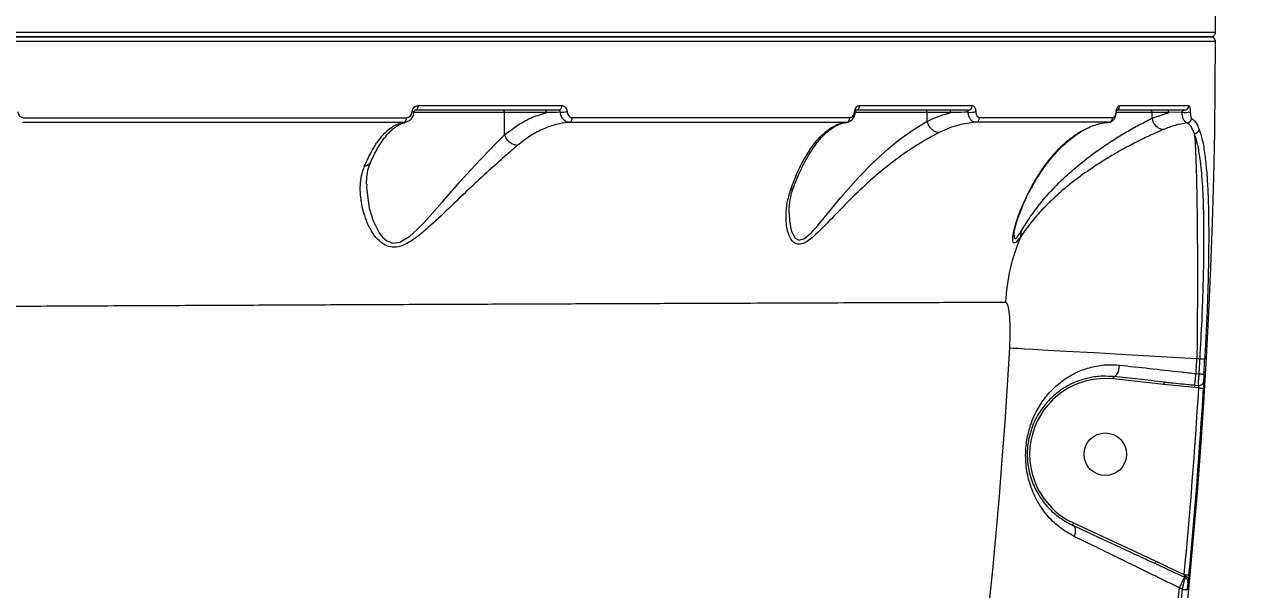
# Model space of a CAD drawing. Header units: millimetres. Extents: x -7098 to 6497, y -6127 to 5201.
# Drawn here: x -568 to -311.2, y 615.2 to 734.7 of the extents above; entities that cross this region are included whole.
import ezdxf

# ---------------------------------------------------------------- set-up
doc = ezdxf.new("R2010")
doc.units = ezdxf.units.MM
doc.layers.add('DIKOM_ОБЪЕКТ', color=7, linetype='Continuous')
doc.layers.add('DIKOM_РАЗМЕР_ЗОНА', color=7, linetype='Continuous')
doc.styles.add('style1', font='arial.ttf', dxfattribs={"width": 0.8})
doc.dimstyles.new('1-50', dxfattribs={"dimtxt": 300, "dimasz": 200, "dimexe": 100, "dimexo": 0, "dimgap": 100, "dimtad": 1, "dimdec": 0, "dimtxsty": 'style1', "dimcen": 0, "dimclrd": 7, "dimclre": 7, "dimadec": 1, "dimazin": 2, "dimtfac": 1, "dimtdec": 0, "dimtmove": 1, "dimatfit": 3, "dimfxl": 0, "dimlwd": 25, "dimlwe": 18, "dimarcsym": 0})

# ---------------------------------------------------------------- blocks, each defined once
blk = doc.blocks.new('*D19')
at = {"layer": 'Defpoints', "color": 0, "transparency": 16777216}
for p in [(-3422.39, 1730.25), (4498.46, 1730.25), (-3422.39, -5447.23)]:
    blk.add_point(p, dxfattribs=at)
at = {"layer": 'DIKOM_РАЗМЕР_ЗОНА', "color": 7, "lineweight": 18, "transparency": 16777216}
for p, q in [((-3422.39, 1730.25), (-3422.39, -5547.23)), ((4498.46, 1730.25), (4498.46, -5547.23))]:
    blk.add_line(p, q, dxfattribs=at)
at = {"layer": 'DIKOM_РАЗМЕР_ЗОНА', "color": 7, "lineweight": 25, "transparency": 16777216}
blk.add_line((4298.46, -5447.23), (-3222.39, -5447.23), dxfattribs=at)
at = {"layer": 'DIKOM_РАЗМЕР_ЗОНА', "color": 7, "transparency": 16777216}
for points in [[(-3222.39, -5413.9), (-3222.39, -5480.57), (-3422.39, -5447.23)], [(4298.46, -5413.9), (4298.46, -5480.57), (4498.46, -5447.23)]]:
    blk.add_solid(points, dxfattribs=at)
at = {"layer": 'DIKOM_РАЗМЕР_ЗОНА', "color": 0, "transparency": 16777216, "insert": (538.03, -5194.06), "char_height": 300, "attachment_point": 5, "style": 'style1'}
blk.add_mtext('7900', dxfattribs=at)
blk = doc.blocks.new('*D20')
at = {"layer": 'Defpoints', "color": 0, "transparency": 16777216}
for p in [(-611.97, 3700.63), (-5926, -2746.55), (-167.79, -2746.55)]:
    blk.add_point(p, dxfattribs=at)
at = {"layer": 'DIKOM_РАЗМЕР_ЗОНА', "color": 7, "lineweight": 18, "transparency": 16777216}
for p, q in [((-611.97, 3700.63), (-6026, 3700.63)), ((-167.79, -2746.55), (-6026, -2746.55))]:
    blk.add_line(p, q, dxfattribs=at)
at = {"layer": 'DIKOM_РАЗМЕР_ЗОНА', "color": 7, "lineweight": 25, "transparency": 16777216}
blk.add_line((-5926, 3500.63), (-5926, -2546.55), dxfattribs=at)
at = {"layer": 'DIKOM_РАЗМЕР_ЗОНА', "color": 7, "transparency": 16777216}
for points in [[(-5959.34, 3500.63), (-5892.67, 3500.63), (-5926, 3700.63)], [(-5959.34, -2546.55), (-5892.67, -2546.55), (-5926, -2746.55)]]:
    blk.add_solid(points, dxfattribs=at)
at = {"layer": 'DIKOM_РАЗМЕР_ЗОНА', "color": 0, "transparency": 16777216, "insert": (-6179.18, 477.04), "char_height": 300, "attachment_point": 5, "rotation": 90, "style": 'style1'}
blk.add_mtext('6450', dxfattribs=at)
blk = doc.blocks.new('*D18')
at = {"layer": 'Defpoints', "color": 0, "transparency": 16777216}
for p in [(-621.7, 5200.63), (-6648, -4870.84), (-133.42, -4870.84)]:
    blk.add_point(p, dxfattribs=at)
at = {"layer": 'DIKOM_РАЗМЕР_ЗОНА', "color": 7, "lineweight": 18, "transparency": 16777216}
for p, q in [((-621.7, 5200.63), (-6748, 5200.63)), ((-133.42, -4870.84), (-6748, -4870.84))]:
    blk.add_line(p, q, dxfattribs=at)
at = {"layer": 'DIKOM_РАЗМЕР_ЗОНА', "color": 7, "lineweight": 25, "transparency": 16777216}
blk.add_line((-6648, 5000.63), (-6648, -4670.84), dxfattribs=at)
at = {"layer": 'DIKOM_РАЗМЕР_ЗОНА', "color": 7, "transparency": 16777216}
for points in [[(-6681.34, 5000.63), (-6614.67, 5000.63), (-6648, 5200.63)], [(-6681.34, -4670.84), (-6614.67, -4670.84), (-6648, -4870.84)]]:
    blk.add_solid(points, dxfattribs=at)
at = {"layer": 'DIKOM_РАЗМЕР_ЗОНА', "color": 0, "transparency": 16777216, "insert": (-6901.18, 458.27), "char_height": 300, "attachment_point": 5, "rotation": 90, "style": 'style1'}
blk.add_mtext('10100', dxfattribs=at)
blk = doc.blocks.new('*D17')
at = {"layer": 'Defpoints', "color": 0, "transparency": 16777216}
for p in [(-5422.39, 1752.13), (6497.47, 1509.82), (-5422.39, -6026.73)]:
    blk.add_point(p, dxfattribs=at)
at = {"layer": 'DIKOM_РАЗМЕР_ЗОНА', "color": 7, "lineweight": 18, "transparency": 16777216}
for p, q in [((-5422.39, 1752.13), (-5422.39, -6126.73)), ((6497.47, 1509.82), (6497.47, -6126.73))]:
    blk.add_line(p, q, dxfattribs=at)
at = {"layer": 'DIKOM_РАЗМЕР_ЗОНА', "color": 7, "lineweight": 25, "transparency": 16777216}
blk.add_line((6297.47, -6026.73), (-5222.39, -6026.73), dxfattribs=at)
at = {"layer": 'DIKOM_РАЗМЕР_ЗОНА', "color": 7, "transparency": 16777216}
for points in [[(-5222.39, -5993.4), (-5222.39, -6060.07), (-5422.39, -6026.73)], [(6297.47, -5993.4), (6297.47, -6060.07), (6497.47, -6026.73)]]:
    blk.add_solid(points, dxfattribs=at)
at = {"layer": 'DIKOM_РАЗМЕР_ЗОНА', "color": 0, "transparency": 16777216, "insert": (537.54, -5773.56), "char_height": 300, "attachment_point": 5, "style": 'style1'}
blk.add_mtext('11900', dxfattribs=at)

msp = doc.modelspace()

# ---------------------------------------------------------------- linework, layer by layer
at = {"layer": 'DIKOM_ОБЪЕКТ', "color": 7, "linetype": 'Continuous', "lineweight": 15}
for p, q in [((-487.54, 713.99), (-487.83, 713.93)), ((-466.5, 715.99), (-485.74, 715.99)), ((-466.5, 711.27), (-466.5, 715.99)), ((-457.66, 715.99), (-466.5, 715.99)), ((-377.2, 715.99), (-392.34, 715.99)), ((-377.2, 714.2), (-377.2, 715.99)), ((-372.21, 715.99), (-377.2, 715.99)), ((-377.2, 714.2), (-377.2, 714.2)), ((-329.69, 715.99), (-337.12, 715.99)), ((-329.69, 714.82), (-329.69, 715.99)), ((-329.69, 714.82), (-326.1, 715.99)), ((-326.1, 715.99), (-329.69, 715.99)), ((-329.69, 714.82), (-329.69, 714.82)), ((-323.38, 716.06), (-326.1, 715.99)), ((-394.35, 713.91), (-394.18, 713.94)), ((-319.55, 663.99), (-320.21, 663.99)), ((-320.4, 660.86), (-319.74, 660.79)), ((-327.18, 658.57), (-337.87, 659.71)), ((-320.71, 657.92), (-327.18, 658.57)), ((-326.76, 659.03), (-326.03, 658.95)), ((-319.82, 657.83), (-320.71, 657.92)), ((-320.66, 658.41), (-319.88, 658.33)), ((-346.31, 629.29), (-328.91, 621.2)), ((-328.12, 620.28), (-328.78, 620.59)), ((-322.78, 618.04), (-322.88, 617.81)), ((-322.67, 617.72), (-322.88, 617.81)), ((-323.29, 615.28), (-323.92, 615.58))]:
    msp.add_line(p, q, dxfattribs=at)
at = {"layer": 'DIKOM_ОБЪЕКТ', "color": 7, "linetype": 'Continuous', "lineweight": 15, "flags": 128}
for points in [[(-484.78, 717.48), (-484.8, 717.28), (-484.83, 717.1), (-484.89, 716.93), (-484.96, 716.78), (-485.05, 716.65), (-485.15, 716.56), (-485.27, 716.51), (-485.38, 716.49)], [(-406.35, 694.75), (-406.32, 693.21), (-405.92, 691.01), (-405.09, 689.45), (-404.23, 689.06), (-403.16, 689.39), (-401.69, 690.62), (-400.32, 692.12), (-398.95, 693.78), (-395.51, 697.98), (-391.8, 702.22), (-388.69, 705.39), (-385.44, 708.36), (-383.25, 710.14), (-381.08, 711.74), (-379.05, 713.09), (-377.2, 714.2), (-377.2, 714.2), (-377.2, 714.2)], [(-392.36, 716.09), (-392.36, 716.09), (-392.36, 716.09)], [(-495.62, 700.85), (-495.67, 700.16), (-495.09, 695.8), (-494.29, 693.11), (-493.04, 690.62), (-492.3, 689.66), (-491.41, 688.9), (-490.1, 688.42), (-488.62, 688.63), (-486.51, 689.9), (-484.96, 691.28), (-483.47, 692.8), (-479.61, 697.12), (-475.79, 701.49), (-472.78, 704.81), (-469.84, 707.91), (-468.11, 709.67), (-466.5, 711.27), (-466.5, 711.27), (-466.5, 711.27)], [(-320.21, 663.99), (-324.02, 664.2), (-327.8, 664.41), (-331.5, 664.62), (-335.11, 664.83), (-338.57, 665.02), (-341.87, 665.21), (-344.97, 665.38), (-347.85, 665.55), (-350.47, 665.69), (-352.82, 665.83), (-354.87, 665.94), (-356.61, 666.04), (-358.01, 666.12), (-359.07, 666.18), (-359.77, 666.22)], [(-337.82, 660.21), (-337.62, 660.23), (-337.41, 660.36), (-337.21, 660.57), (-337.02, 660.87), (-336.86, 661.25), (-336.72, 661.67), (-336.61, 662.14), (-336.54, 662.63)], [(-319.55, 663.99), (-319.36, 663.98), (-319.18, 663.97), (-319.01, 663.96), (-318.86, 663.95), (-318.74, 663.94), (-318.64, 663.94), (-318.58, 663.93), (-318.56, 663.93)], [(-337.87, 659.71), (-337.86, 659.8), (-337.85, 659.9), (-337.84, 659.98), (-337.84, 660.06), (-337.83, 660.12), (-337.82, 660.17), (-337.82, 660.2), (-337.82, 660.21)], [(-320.66, 658.41), (-320.64, 658.52), (-320.63, 658.7), (-320.6, 658.95), (-320.57, 659.26), (-320.53, 659.61), (-320.49, 660.01), (-320.44, 660.43), (-320.4, 660.86)], [(-319.74, 660.79), (-319.55, 660.78), (-319.37, 660.77), (-319.2, 660.76), (-319.05, 660.75), (-318.92, 660.75), (-318.83, 660.74), (-318.77, 660.74), (-318.74, 660.73)], [(-327.18, 658.57), (-327.17, 658.67), (-327.16, 658.76), (-327.15, 658.85), (-327.15, 658.92), (-327.14, 658.98), (-327.13, 659.03), (-327.13, 659.06), (-327.13, 659.07)], [(-320.71, 657.92), (-320.7, 658.01), (-320.69, 658.09), (-320.68, 658.17), (-320.67, 658.24), (-320.67, 658.3), (-320.66, 658.35), (-320.66, 658.39), (-320.66, 658.41)], [(-319.82, 657.83), (-319.63, 657.82), (-319.45, 657.8), (-319.28, 657.79), (-319.13, 657.79), (-319.01, 657.78), (-318.91, 657.77), (-318.85, 657.77), (-318.83, 657.77)], [(-346.31, 629.29), (-346.35, 629.2), (-346.39, 629.11), (-346.43, 629.04), (-346.46, 628.97), (-346.48, 628.91), (-346.5, 628.87), (-346.52, 628.84), (-346.52, 628.83)], [(-346.52, 628.83), (-346.32, 628.7), (-346.16, 628.51), (-346.04, 628.25), (-345.96, 627.95), (-345.93, 627.61), (-345.95, 627.23), (-346.02, 626.84), (-346.13, 626.44)], [(-328.91, 621.2), (-328.95, 621.11), (-328.99, 621.03), (-329.03, 620.95), (-329.06, 620.88), (-329.08, 620.83), (-329.1, 620.78), (-329.12, 620.76), (-329.12, 620.75)], [(-322.88, 617.81), (-322.93, 617.71), (-323.01, 617.55), (-323.11, 617.32), (-323.24, 617.04), (-323.39, 616.72), (-323.56, 616.36), (-323.74, 615.97), (-323.92, 615.58)], [(-322.9, 618.36), (-322.71, 618.35), (-322.52, 618.33), (-322.36, 618.31), (-322.21, 618.3), (-322.08, 618.29), (-321.99, 618.28), (-321.93, 618.27), (-321.9, 618.27)], [(-322.78, 618.04), (-322.61, 618.01), (-322.46, 617.96), (-322.32, 617.9), (-322.2, 617.83), (-322.1, 617.76), (-322.03, 617.68), (-321.99, 617.6), (-321.98, 617.52)], [(-323.29, 615.28), (-323.1, 615.26), (-322.92, 615.25), (-322.75, 615.23), (-322.6, 615.22), (-322.47, 615.2), (-322.38, 615.19), (-322.32, 615.19), (-322.29, 615.19)]]:
    msp.add_lwpolyline(points, dxfattribs=at)
at = {"layer": 'DIKOM_ОБЪЕКТ', "color": 7, "linetype": 'Continuous', "lineweight": 15}
msp.add_circle((-339.57, 643.8), 4.5, dxfattribs=at)
for centre, radius, start, end in [((-1526.29, 731.99), 1210, 0.04739, 26.73878), ((-317.3, 732.99), 1, 270, 0.0474), ((-317.3, 732.99), 1, 269.9923, 0.0555), ((-317.3, 730.99), 1, 359.9526, 90), ((-317.3, 730.99), 1, 359.9513, 89.9941), ((-1526.29, 731.99), 1210, 331.13785, 359.95261), ((-455.26, 717.35), 0.883, 283.2391, 8.5262), ((-392.43, 717.41), 0.944, 284.1769, 3.9791), ((-368.63, 717.43), 0.943, 273.916, 2.9104), ((-337.5, 717.47), 1, 293.2929, 0.0639), ((-322.92, 717.48), 0.993, 270.3807, 359.7024), ((-488.16, 714.78), 0.908, 291.5697, 9.1804), ((-486.09, 715.24), 0.955, 61.6975, 86.612), ((-466.95, 716.04), 0.454, 353.6125, 81.7619), ((-458.11, 716.04), 0.454, 353.6296, 81.7449), ((-454.74, 723.48), 7.41, 270.0792, 281.2268), ((-453.1, 714.81), 0.905, 286.3182, 7.568), ((-394.48, 714.86), 0.93, 279.2369, 4.2057), ((-392.55, 715.93), 0.253, 40.5856, 86.4394), ((-377.65, 716.04), 0.454, 353.6296, 81.7449), ((-372.66, 716.04), 0.454, 353.6344, 81.7572), ((-368.16, 720.63), 4.58, 264.8183, 285.5278), ((-367.12, 714.89), 0.951, 276.5352, 2.4805), ((-338.96, 714.92), 0.977, 274.097, 0.6271), ((-330.14, 716.04), 0.454, 353.6125, 81.7619), ((-326.56, 716.04), 0.454, 353.6125, 81.7619), ((-322.71, 719.08), 3.09, 257.5905, 290.5141), ((-322.35, 714.82), 1.01, 272.7806, 358.6628), ((-320.76, 712.6), 1.02, 271.2815, 355.3823), ((-320.24, 674), 40.44, 156.952, 177.3242), ((-359.24, 690.36), 1.87, 343.6458, 14.3955), ((-1526.29, 731.99), 1168.37, 332.22698, 356.77302), ((-1526.29, 731.99), 1208, 356.62463, 356.77302), ((-1526.29, 731.99), 1208.65, 356.62316, 356.77479), ((-1526.29, 731.99), 1209.65, 356.62316, 356.77479), ((-339.57, 643.8), 16, 83.9212, 245.0788), ((-1526.29, 731.99), 1208.75, 354.6062, 356.48258), ((-1526.29, 731.99), 1209.75, 354.6062, 356.48258), ((-319.78, 659.33), 1, 264.029, 355.7113), ((-323.09, 616.81), 0.995, 355.1676, 65.5236), ((-1526.29, 731.99), 1208, 349.23956, 354.47007), ((-1526.29, 731.99), 1208.65, 349.24212, 354.45906)]:
    msp.add_arc(centre, radius, start, end, dxfattribs=at)
for points, knots in [([(-945.43, 732.99), (-941.43, 732.99), (-930.6, 732.99), (-912.37, 732.99), (-890.65, 732.99), (-868.4, 732.99), (-845.74, 732.99), (-822.77, 732.99), (-799.57, 732.99), (-776.16, 732.99), (-752.58, 732.99), (-728.92, 732.99), (-705.29, 732.99), (-681.78, 732.99), (-658.49, 732.99), (-635.44, 732.99), (-612.69, 732.99), (-590.28, 732.99), (-568.33, 732.99), (-546.94, 732.99), (-526.18, 732.99), (-506.1, 732.99), (-486.72, 732.99), (-468.1, 732.99), (-450.31, 732.99), (-433.45, 732.99), (-417.56, 732.99), (-402.71, 732.99), (-388.9, 732.99), (-376.15, 732.99), (-364.53, 732.99), (-354.09, 732.99), (-345.31, 732.99), (-338.01, 732.99), (-332, 732.99), (-326.94, 732.99), (-322.82, 732.99), (-319.7, 732.99), (-317.58, 732.99), (-316.49, 732.99), (-316.35, 732.99), (-316.3, 732.99)], [0, 0, 0, 0, 0.015653, 0.04249, 0.069411, 0.096376, 0.123341, 0.150263, 0.1771, 0.203937, 0.230859, 0.257823, 0.284788, 0.31171, 0.338547, 0.365384, 0.392306, 0.41927, 0.446235, 0.473157, 0.499994, 0.526831, 0.553753, 0.580717, 0.607682, 0.634604, 0.661441, 0.688278, 0.715199, 0.742164, 0.769129, 0.79605, 0.822887, 0.845967, 0.869168, 0.892397, 0.915626, 0.938828, 0.961588, 0.984348, 1, 1, 1, 1]), ([(-944.93, 731.99), (-939.41, 731.99), (-927.05, 731.99), (-907.18, 731.99), (-885.39, 731.99), (-863.1, 731.99), (-840.41, 731.99), (-817.43, 731.99), (-794.23, 731.99), (-770.84, 731.99), (-747.31, 731.99), (-723.7, 731.99), (-700.14, 731.99), (-676.72, 731.99), (-653.81, 731.99), (-631.45, 731.99), (-609.64, 731.99), (-588.18, 731.99), (-567.14, 731.99), (-546.62, 731.99), (-526.44, 731.99), (-506.65, 731.99), (-487.32, 731.99), (-468.74, 731.99), (-450.99, 731.99), (-434.17, 731.99), (-418.32, 731.99), (-403.51, 731.99), (-389.73, 731.99), (-377.01, 731.99), (-365.42, 731.99), (-355, 731.99), (-346.4, 731.99), (-339.36, 731.99), (-333.66, 731.99), (-328.78, 731.99), (-324.7, 731.99), (-321.45, 731.99), (-319.11, 731.99), (-317.61, 731.99), (-317.4, 731.99), (-317.3, 731.99)], [0, 0, 0, 0, 0.021635, 0.048472, 0.075394, 0.102359, 0.129323, 0.156245, 0.183082, 0.209919, 0.236841, 0.263805, 0.29077, 0.317692, 0.344529, 0.370377, 0.3963, 0.422262, 0.448224, 0.474147, 0.499995, 0.526832, 0.553754, 0.580718, 0.607683, 0.634604, 0.661441, 0.688278, 0.7152, 0.742165, 0.769129, 0.796051, 0.822888, 0.844633, 0.866402, 0.88817, 0.909915, 0.932424, 0.954958, 0.977491, 1, 1, 1, 1]), ([(-317.3, 731.99), (-317.35, 731.99), (-317.5, 731.99), (-318.84, 731.99), (-321.66, 731.99), (-325.79, 731.99), (-331.21, 731.99), (-337.89, 731.99), (-345.81, 731.99), (-355, 731.99), (-365.42, 731.99), (-377.01, 731.99), (-389.73, 731.99), (-403.51, 731.99), (-418.32, 731.99), (-434.17, 731.99), (-450.99, 731.99), (-468.74, 731.99), (-487.32, 731.99), (-506.65, 731.99), (-526.68, 731.99), (-547.39, 731.99), (-568.73, 731.99), (-590.63, 731.99), (-612.98, 731.99), (-635.68, 731.99), (-658.67, 731.99), (-681.91, 731.99), (-705.36, 731.99), (-728.94, 731.99), (-752.54, 731.99), (-776.06, 731.99), (-797.94, 731.99), (-818.17, 731.99), (-836.76, 731.99), (-855.16, 731.99), (-873.51, 731.99), (-891.78, 731.99), (-909.91, 731.99), (-927.7, 731.99), (-939.19, 731.99), (-944.93, 731.99)], [0, 0, 0, 0, 0.015652, 0.042489, 0.069411, 0.096375, 0.12334, 0.150262, 0.177099, 0.203936, 0.230857, 0.257822, 0.284787, 0.311708, 0.338545, 0.365383, 0.392304, 0.419269, 0.446234, 0.473155, 0.499992, 0.526829, 0.553751, 0.580716, 0.607681, 0.634602, 0.661439, 0.688276, 0.715198, 0.742163, 0.769128, 0.796049, 0.822886, 0.844632, 0.8664, 0.888169, 0.909915, 0.932423, 0.954957, 0.977491, 1, 1, 1, 1]), ([(-316.3, 730.99), (-316.35, 730.99), (-316.5, 730.99), (-317.81, 730.99), (-320.55, 730.99), (-324.61, 730.99), (-330.02, 730.99), (-336.8, 730.99), (-344.8, 730.99), (-353.97, 730.99), (-364.21, 730.99), (-375.71, 730.99), (-388.47, 730.99), (-402.47, 730.99), (-417.42, 730.99), (-433.23, 730.99), (-449.82, 730.99), (-467.46, 730.99), (-486.13, 730.99), (-505.78, 730.99), (-525.75, 730.99), (-545.93, 730.99), (-566.2, 730.99), (-587.15, 730.99), (-608.72, 730.99), (-630.87, 730.99), (-653.41, 730.99), (-676.28, 730.99), (-699.41, 730.99), (-722.88, 730.99), (-746.62, 730.99), (-770.55, 730.99), (-794.14, 730.99), (-817.33, 730.99), (-840.05, 730.99), (-862.66, 730.99), (-885.09, 730.99), (-907.25, 730.99), (-927.39, 730.99), (-939.9, 730.99), (-945.43, 730.99)], [0, 0, 0, 0, 0.015651, 0.042167, 0.068704, 0.09522, 0.122506, 0.149814, 0.177101, 0.203617, 0.230153, 0.256669, 0.283955, 0.311263, 0.33855, 0.365066, 0.391602, 0.418118, 0.445404, 0.472713, 0.499999, 0.52556, 0.55114, 0.576701, 0.602949, 0.629218, 0.655467, 0.681983, 0.708519, 0.735035, 0.762321, 0.78963, 0.816916, 0.843432, 0.869968, 0.896485, 0.923771, 0.951079, 0.978366, 1, 1, 1, 1]), ([(-486.03, 716.19), (-485.99, 716.38), (-485.91, 716.73), (-485.61, 717.15), (-485.22, 717.43), (-484.93, 717.46), (-484.78, 717.48)], [0, 0, 0, 0, 0.259232, 0.502154, 0.751116, 1, 1, 1, 1]), ([(-484.78, 717.48), (-484.25, 717.48), (-481.58, 717.48), (-475.07, 717.48), (-465.38, 717.48), (-458.06, 717.48), (-454.39, 717.48)], [0, 0, 0, 0, 0.050767, 0.253853, 0.626697, 1, 1, 1, 1]), ([(-454.39, 717.48), (-454.36, 717.48), (-454.21, 717.47), (-453.94, 717.38), (-453.63, 717.1), (-453.39, 716.7), (-453.33, 716.37), (-453.3, 716.2)], [0, 0, 0, 0, 0.048917, 0.287061, 0.52496, 0.762536, 1, 1, 1, 1]), ([(-392.54, 716.18), (-392.51, 716.35), (-392.45, 716.68), (-392.22, 717.09), (-391.92, 717.38), (-391.65, 717.47), (-391.51, 717.48), (-391.49, 717.48)], [0, 0, 0, 0, 0.214766, 0.425917, 0.68171, 0.964157, 1, 1, 1, 1]), ([(-392.36, 716.09), (-392.36, 716.11), (-392.35, 716.19), (-392.32, 716.3), (-392.27, 716.42), (-392.22, 716.5), (-392.21, 716.51), (-392.2, 716.51)], [0, 0, 0, 0, 0.066347, 0.234353, 0.431438, 0.685341, 1, 1, 1, 1]), ([(-391.49, 717.48), (-391.11, 717.48), (-389.21, 717.48), (-384.07, 717.48), (-376.33, 717.48), (-370.57, 717.48), (-367.69, 717.48)], [0, 0, 0, 0, 0.044143, 0.220721, 0.610017, 1, 1, 1, 1]), ([(-367.69, 717.48), (-367.66, 717.47), (-367.55, 717.47), (-367.36, 717.36), (-367.15, 717.08), (-367, 716.69), (-366.96, 716.37), (-366.93, 716.22)], [0, 0, 0, 0, 0.073335, 0.322532, 0.555057, 0.777383, 1, 1, 1, 1]), ([(-337.25, 716.17), (-337.25, 716.21), (-337.24, 716.36), (-337.18, 716.65), (-337.06, 717), (-336.83, 717.38), (-336.63, 717.44), (-336.5, 717.48)], [0, 0, 0, 0, 0.034946, 0.162044, 0.33628, 0.559175, 1, 1, 1, 1]), ([(-337.2, 716.12), (-337.2, 716.14), (-337.2, 716.23), (-337.17, 716.36), (-337.14, 716.5), (-337.08, 716.61), (-337.08, 716.62), (-337.07, 716.63)], [0, 0, 0, 0, 0.067267, 0.213719, 0.40778, 0.673156, 1, 1, 1, 1]), ([(-336.5, 717.48), (-336.3, 717.48), (-335.28, 717.48), (-332.75, 717.48), (-329.23, 717.48), (-325.22, 717.48), (-323.11, 717.48), (-321.93, 717.48)], [0, 0, 0, 0, 0.032166, 0.160835, 0.418396, 0.675957, 1, 1, 1, 1]), ([(-321.93, 717.48), (-321.92, 717.47), (-321.87, 717.47), (-321.78, 717.34), (-321.7, 717.01), (-321.64, 716.61), (-321.63, 716.32), (-321.63, 716.18)], [0, 0, 0, 0, 0.063937, 0.388596, 0.645597, 0.822292, 1, 1, 1, 1]), ([(-569.38, 716.19), (-569.35, 716.03), (-569.28, 715.71), (-568.99, 715.31), (-568.61, 715.03), (-568.26, 714.92), (-568.04, 714.91), (-567.99, 714.91)], [0, 0, 0, 0, 0.225688, 0.451355, 0.680163, 0.917586, 1, 1, 1, 1]), ([(-567.99, 714.91), (-564.74, 714.91), (-555.22, 714.91), (-539.76, 714.92), (-521.75, 714.92), (-504.17, 714.92), (-492.9, 714.92), (-487.26, 714.92)], [0, 0, 0, 0, 0.114454, 0.334765, 0.555075, 0.777538, 1, 1, 1, 1]), ([(-487.54, 713.98), (-487.32, 714.03), (-486.85, 714.12), (-486.25, 714.62), (-485.79, 715.3), (-485.7, 715.83), (-485.65, 716.08)], [0, 0, 0, 0, 0.216967, 0.486602, 0.75814, 1, 1, 1, 1]), ([(-487.26, 714.92), (-487.12, 714.94), (-486.83, 714.97), (-486.45, 715.24), (-486.17, 715.64), (-486.06, 715.98), (-486.04, 716.17), (-486.03, 716.19)], [0, 0, 0, 0, 0.248703, 0.497516, 0.738919, 0.97035, 1, 1, 1, 1]), ([(-485.63, 716.08), (-485.63, 716.1), (-485.62, 716.18), (-485.58, 716.3), (-485.51, 716.41), (-485.43, 716.47), (-485.4, 716.49), (-485.39, 716.49), (-485.38, 716.49)], [0, 0, 0, 0, 0.074969, 0.217362, 0.363766, 0.573624, 0.836263, 1, 1, 1, 1]), ([(-455.06, 716.49), (-459.96, 716.49), (-469.78, 716.49), (-480.18, 716.49), (-485.38, 716.49)], [0, 0, 0, 0, 0.49945, 1, 1, 1, 1]), ([(-466.5, 711.27), (-465.55, 712.02), (-463.66, 713.52), (-460.68, 715.09), (-458.64, 715.69), (-457.66, 715.99)], [0, 0, 0, 0, 0.337211, 0.679134, 1, 1, 1, 1]), ([(-454.73, 716.06), (-455.58, 716.05), (-456.56, 716.03), (-457.53, 715.99), (-457.66, 715.99)], [0, 0, 0, 0, 0.86495, 1, 1, 1, 1]), ([(-454.73, 716.06), (-454.74, 716.12), (-454.76, 716.23), (-454.83, 716.36), (-454.92, 716.45), (-455.01, 716.49), (-455.05, 716.49), (-455.06, 716.49)], [0, 0, 0, 0, 0.23703, 0.474422, 0.712632, 0.951046, 1, 1, 1, 1]), ([(-452.85, 713.94), (-452.89, 713.94), (-453.14, 713.95), (-453.61, 714.1), (-454.15, 714.56), (-454.57, 715.24), (-454.68, 715.79), (-454.73, 716.06)], [0, 0, 0, 0, 0.047965, 0.286163, 0.524279, 0.762087, 1, 1, 1, 1]), ([(-453.3, 716.2), (-453.27, 716.04), (-453.21, 715.71), (-452.97, 715.3), (-452.65, 715.02), (-452.38, 714.93), (-452.23, 714.93), (-452.21, 714.93)], [0, 0, 0, 0, 0.237704, 0.475488, 0.713713, 0.952017, 1, 1, 1, 1]), ([(-452.21, 714.93), (-446.85, 714.93), (-436.15, 714.93), (-421.1, 714.93), (-406.75, 714.93), (-397.95, 714.93), (-393.55, 714.93)], [0, 0, 0, 0, 0.248595, 0.49719, 0.748595, 1, 1, 1, 1]), ([(-394.37, 713.97), (-394.3, 713.96), (-393.98, 713.93), (-393.44, 714.16), (-392.87, 714.67), (-392.48, 715.34), (-392.41, 715.86), (-392.38, 716.1)], [0, 0, 0, 0, 0.068928, 0.311667, 0.552384, 0.799954, 1, 1, 1, 1]), ([(-393.55, 714.93), (-393.41, 714.96), (-393.14, 715), (-392.83, 715.32), (-392.62, 715.71), (-392.57, 716.02), (-392.54, 716.18)], [0, 0, 0, 0, 0.329216, 0.579755, 0.78858, 1, 1, 1, 1]), ([(-368.57, 716.49), (-372.26, 716.49), (-379.66, 716.49), (-388.09, 716.49), (-392.31, 716.49)], [0, 0, 0, 0, 0.499272, 1, 1, 1, 1]), ([(-377.2, 714.2), (-375.75, 714.83), (-374.1, 715.55), (-372.41, 715.94), (-372.21, 715.99)], [0, 0, 0, 0, 0.878576, 1, 1, 1, 1]), ([(-374.56, 711.84), (-374.59, 711.83), (-374.8, 711.8), (-375.26, 711.84), (-375.9, 712.14), (-376.5, 712.68), (-376.97, 713.4), (-377.13, 713.93), (-377.2, 714.2)], [0, 0, 0, 0, 0.031939, 0.204845, 0.403627, 0.602418, 0.801197, 1, 1, 1, 1]), ([(-367.01, 713.95), (-368.18, 713.81), (-370.74, 713.52), (-373.22, 712.43), (-374.56, 711.84)], [0, 0, 0, 0, 0.457448, 1, 1, 1, 1]), ([(-368.57, 716.07), (-369.55, 716.05), (-370.77, 716.04), (-371.97, 716), (-372.21, 715.99)], [0, 0, 0, 0, 0.805883, 1, 1, 1, 1]), ([(-368.57, 716.07), (-368.57, 716.11), (-368.57, 716.17), (-368.57, 716.27), (-368.57, 716.36), (-368.57, 716.45), (-368.57, 716.48), (-368.57, 716.49), (-368.57, 716.49)], [0, 0, 0, 0, 0.159915, 0.186462, 0.396454, 0.639908, 0.917297, 1, 1, 1, 1]), ([(-367.01, 713.95), (-367.07, 713.95), (-367.3, 713.96), (-367.7, 714.14), (-368.12, 714.62), (-368.44, 715.27), (-368.53, 715.8), (-368.57, 716.07)], [0, 0, 0, 0, 0.073518, 0.319829, 0.550745, 0.773413, 1, 1, 1, 1]), ([(-338.89, 713.95), (-340.83, 713.95), (-344.7, 713.95), (-351.43, 713.95), (-358.78, 713.95), (-364.27, 713.95), (-367.01, 713.95)], [0, 0, 0, 0, 0.249097, 0.498194, 0.749097, 1, 1, 1, 1]), ([(-366.93, 716.22), (-366.91, 716.05), (-366.87, 715.73), (-366.72, 715.34), (-366.51, 715.05), (-366.31, 714.94), (-366.2, 714.93), (-366.17, 714.93)], [0, 0, 0, 0, 0.221089, 0.441842, 0.674511, 0.925131, 1, 1, 1, 1]), ([(-366.17, 714.93), (-363.44, 714.93), (-357.97, 714.93), (-350.62, 714.93), (-343.85, 714.93), (-339.94, 714.93), (-337.98, 714.93)], [0, 0, 0, 0, 0.249097, 0.498194, 0.749097, 1, 1, 1, 1]), ([(-358.07, 693.8), (-358.01, 693.96), (-357.4, 695.6), (-356.17, 698.45), (-354.3, 701.94), (-352.33, 704.9), (-349.87, 707.93), (-346.89, 710.75), (-343.38, 712.9), (-340.69, 713.76), (-339.2, 713.92), (-338.89, 713.95)], [0, 0, 0, 0, 0.011518, 0.116998, 0.22298, 0.329241, 0.435102, 0.608326, 0.782004, 0.955283, 1, 1, 1, 1]), ([(-357.43, 690.82), (-356.88, 691.72), (-355.77, 693.52), (-353.6, 696.52), (-351.14, 699.37), (-348.28, 702.27), (-344.92, 705.19), (-341.45, 707.82), (-338.25, 709.99), (-335.42, 711.73), (-332.75, 713.27), (-330.84, 714.19), (-329.93, 714.74), (-329.69, 714.82), (-329.69, 714.82)], [0, 0, 0, 0, 0.107513, 0.215374, 0.313729, 0.412064, 0.526779, 0.641368, 0.724829, 0.808224, 0.890899, 0.973492, 0.999987, 1, 1, 1, 1]), ([(-338.8, 713.98), (-338.75, 713.98), (-338.47, 713.96), (-338.03, 714.23), (-337.59, 714.71), (-337.33, 715.32), (-337.21, 715.89), (-337.21, 716.18), (-337.21, 716.25)], [0, 0, 0, 0, 0.058086, 0.28734, 0.509778, 0.769255, 0.945049, 1, 1, 1, 1]), ([(-337.98, 714.93), (-337.85, 714.97), (-337.66, 715.02), (-337.43, 715.38), (-337.32, 715.71), (-337.27, 716), (-337.26, 716.14), (-337.25, 716.17)], [0, 0, 0, 0, 0.445615, 0.662353, 0.83649, 0.965743, 1, 1, 1, 1]), ([(-322.92, 716.49), (-323.81, 716.49), (-325.58, 716.49), (-328.98, 716.49), (-332.85, 716.49), (-335.92, 716.49), (-337.45, 716.49)], [0, 0, 0, 0, 0.249314, 0.498628, 0.749314, 1, 1, 1, 1]), ([(-327.36, 712.41), (-327.39, 712.41), (-327.5, 712.41), (-327.83, 712.46), (-328.35, 712.67), (-328.95, 713.19), (-329.45, 713.93), (-329.61, 714.51), (-329.69, 714.82)], [0, 0, 0, 0, 0.034309, 0.106112, 0.322078, 0.538053, 0.754011, 1, 1, 1, 1]), ([(-323.38, 716.06), (-323.37, 716.09), (-323.36, 716.14), (-323.32, 716.23), (-323.25, 716.34), (-323.12, 716.45), (-323, 716.48), (-322.93, 716.49), (-322.92, 716.49)], [0, 0, 0, 0, 0.072614, 0.1228, 0.278955, 0.548985, 0.9247, 1, 1, 1, 1]), ([(-322.3, 713.81), (-322.46, 713.88), (-322.76, 714.02), (-323.09, 714.64), (-323.3, 715.32), (-323.35, 715.81), (-323.38, 716.06)], [0, 0, 0, 0, 0.331217, 0.607775, 0.798292, 1, 1, 1, 1]), ([(-321.63, 716.18), (-321.62, 716.03), (-321.61, 715.73), (-321.56, 715.31), (-321.47, 714.93), (-321.39, 714.84), (-321.34, 714.8)], [0, 0, 0, 0, 0.184922, 0.368588, 0.650097, 1, 1, 1, 1]), ([(-321.34, 714.8), (-321.05, 714.59), (-320.46, 714.18), (-319.99, 713.07), (-319.75, 712.52)], [0, 0, 0, 0, 0.496492, 1, 1, 1, 1]), ([(-487.83, 713.93), (-493.39, 713.93), (-504.53, 713.93), (-522.01, 713.93), (-540.02, 713.93), (-555.57, 713.92), (-565.12, 713.92), (-568.37, 713.92)], [0, 0, 0, 0, 0.220311, 0.440622, 0.663083, 0.885545, 1, 1, 1, 1]), ([(-496.09, 704.72), (-495.6, 705.79), (-494.75, 707.67), (-493.39, 709.81), (-491.88, 711.71), (-490.02, 713.32), (-488.56, 713.73), (-487.83, 713.93)], [0, 0, 0, 0, 0.202261, 0.356403, 0.511991, 0.753248, 1, 1, 1, 1]), ([(-494.77, 705.59), (-494.72, 705.71), (-494.36, 706.56), (-493.65, 707.91), (-492.65, 709.61), (-491.62, 711.01), (-490.59, 712.13), (-489.6, 712.98), (-488.66, 713.53), (-487.97, 713.81), (-487.6, 713.84), (-487.5, 713.85)], [0, 0, 0, 0, 0.020949, 0.150017, 0.280005, 0.410745, 0.542086, 0.67415, 0.807819, 0.945683, 1, 1, 1, 1]), ([(-452.85, 713.94), (-452.88, 713.94), (-453.8, 713.86), (-455.61, 713.56), (-458.32, 712.63), (-461.08, 711.2), (-462.86, 709.79), (-463.75, 709.08)], [0, 0, 0, 0, 0.008897, 0.241784, 0.477281, 0.736824, 1, 1, 1, 1]), ([(-394.33, 713.94), (-398.67, 713.94), (-407.35, 713.94), (-421.59, 713.94), (-436.65, 713.94), (-447.45, 713.94), (-452.85, 713.94)], [0, 0, 0, 0, 0.248595, 0.49719, 0.748595, 1, 1, 1, 1]), ([(-374.56, 711.84), (-374.63, 711.8), (-375.27, 711.48), (-376.61, 710.77), (-378.74, 709.53), (-381.05, 708.05), (-383.85, 706.08), (-387.04, 703.58), (-390.8, 700.29), (-394.61, 696.54), (-397.7, 693.31), (-399.95, 691.01), (-401.54, 689.52), (-403.05, 688.42), (-404.41, 688.05), (-405.59, 688.52), (-406.46, 689.95), (-406.97, 692.02), (-407.08, 694.42), (-406.85, 696.97), (-406.34, 698.74), (-406.08, 699.62)], [0, 0, 0, 0, 0.005629, 0.050812, 0.096014, 0.143869, 0.191764, 0.263313, 0.334976, 0.427089, 0.519181, 0.559019, 0.598783, 0.643818, 0.679926, 0.716069, 0.769121, 0.823719, 0.878453, 0.939228, 1, 1, 1, 1]), ([(-406.08, 699.62), (-405.72, 700.61), (-404.73, 703.3), (-402.89, 706.93), (-400.88, 709.81), (-399.07, 711.67), (-397.53, 712.83), (-395.95, 713.64), (-394.87, 713.84), (-394.33, 713.94)], [0, 0, 0, 0, 0.112801, 0.307376, 0.506235, 0.62803, 0.74983, 0.874915, 1, 1, 1, 1]), ([(-405.36, 700.34), (-405.27, 700.6), (-404.87, 701.72), (-404.11, 703.49), (-403.06, 705.64), (-401.95, 707.56), (-400.79, 709.25), (-399.59, 710.71), (-398.38, 711.9), (-397.17, 712.82), (-396.06, 713.46), (-395.4, 713.67), (-395.1, 713.76)], [0, 0, 0, 0, 0.031039, 0.132293, 0.235914, 0.341991, 0.450458, 0.561104, 0.673632, 0.787869, 0.905262, 1, 1, 1, 1]), ([(-357.86, 694.18), (-357.59, 694.88), (-356.99, 696.43), (-355.97, 698.61), (-354.78, 700.83), (-353.44, 703.04), (-351.98, 705.14), (-350.42, 707.08), (-348.78, 708.81), (-347.07, 710.33), (-345.3, 711.61), (-343.88, 712.48), (-343.06, 712.81), (-342.84, 712.89)], [0, 0, 0, 0, 0.063987, 0.140497, 0.222891, 0.312692, 0.412524, 0.512117, 0.617688, 0.726959, 0.839843, 0.957379, 1, 1, 1, 1]), ([(-327.36, 712.41), (-327.61, 712.3), (-328.61, 711.86), (-330.65, 710.93), (-333.55, 709.5), (-336.61, 707.85), (-340.08, 705.81), (-343.84, 703.34), (-347.49, 700.58), (-350.6, 697.86), (-353.29, 695.16), (-355.66, 692.33), (-356.86, 690.66), (-357.45, 689.83)], [0, 0, 0, 0, 0.027594, 0.11218, 0.196823, 0.280738, 0.364705, 0.478246, 0.591907, 0.688652, 0.785419, 0.892859, 1, 1, 1, 1]), ([(-322.3, 713.81), (-323.15, 713.67), (-324.86, 713.39), (-326.52, 712.73), (-327.36, 712.41)], [0, 0, 0, 0, 0.497857, 1, 1, 1, 1]), ([(-320.74, 711.58), (-320.97, 712.12), (-321.44, 713.2), (-322.01, 713.61), (-322.3, 713.81)], [0, 0, 0, 0, 0.496482, 1, 1, 1, 1]), ([(-320.74, 711.58), (-320.68, 710.84), (-320.57, 709.35), (-320.44, 706.31), (-320.33, 702.87), (-320.25, 699.13), (-320.18, 694.97), (-320.14, 690.41), (-320.11, 685.53), (-320.11, 680.38), (-320.12, 675.03), (-320.16, 669.54), (-320.2, 665.84), (-320.21, 663.99)], [0, 0, 0, 0, 0.103375, 0.20675, 0.294607, 0.382736, 0.470591, 0.558748, 0.647179, 0.735337, 0.823467, 0.91187, 1, 1, 1, 1]), ([(-319.55, 663.99), (-319.41, 666.74), (-319.18, 670.92), (-318.97, 676.4), (-318.8, 681.76), (-318.72, 686.9), (-318.72, 691.69), (-318.79, 696.21), (-318.96, 700.3), (-319.25, 703.86), (-319.57, 706.66), (-320.03, 709.42), (-320.5, 710.86), (-320.74, 711.58)], [0, 0, 0, 0, 0.131218, 0.198784, 0.266351, 0.397568, 0.465156, 0.532745, 0.663479, 0.730815, 0.798151, 0.898245, 1, 1, 1, 1]), ([(-319.75, 712.52), (-319.51, 711.78), (-319.04, 710.31), (-318.54, 707.29), (-318.17, 703.83), (-317.92, 700.02), (-317.77, 695.76), (-317.71, 691.08), (-317.74, 686.07), (-317.84, 680.78), (-318.02, 675.28), (-318.25, 669.64), (-318.45, 665.83), (-318.56, 663.93)], [0, 0, 0, 0, 0.100969, 0.201936, 0.290338, 0.379022, 0.467424, 0.556114, 0.64509, 0.733781, 0.822425, 0.911353, 1, 1, 1, 1]), ([(-463.75, 709.08), (-464.32, 708.59), (-465.46, 707.61), (-467.77, 705.6), (-470.63, 703.03), (-474.31, 699.61), (-478.3, 695.72), (-481.74, 692.45), (-484.34, 690.22), (-486.28, 688.78), (-488.29, 687.7), (-490.27, 687.45), (-492.12, 688.04), (-493.82, 689.62), (-495.24, 691.93), (-496.42, 695), (-497.11, 698.62), (-496.98, 702.09), (-496.32, 704.03), (-496.09, 704.72)], [0, 0, 0, 0, 0.044776, 0.089582, 0.16096, 0.232451, 0.323855, 0.41521, 0.450598, 0.485929, 0.53294, 0.566422, 0.599801, 0.653091, 0.71081, 0.768668, 0.859286, 0.949791, 1, 1, 1, 1]), ([(-463.75, 709.08), (-463.79, 709.08), (-463.95, 709.07), (-464.34, 709.13), (-464.95, 709.37), (-465.61, 709.87), (-466.17, 710.53), (-466.39, 711.02), (-466.5, 711.27)], [0, 0, 0, 0, 0.035024, 0.155263, 0.366441, 0.577635, 0.78882, 1, 1, 1, 1]), ([(-466.5, 711.27), (-466.5, 711.27), (-466.5, 711.27), (-466.5, 711.27), (-466.5, 711.27)], [0, 0, 0, 0, 0.676568, 1, 1, 1, 1]), ([(-496.09, 704.72), (-496.06, 704.72), (-495.8, 704.77), (-495.35, 704.95), (-494.94, 705.28), (-494.84, 705.55), (-494.82, 705.62)], [0, 0, 0, 0, 0.043901, 0.44064, 0.852074, 1, 1, 1, 1]), ([(-495.68, 700.85), (-495.65, 701.53), (-495.59, 702.87), (-495.25, 704.45), (-494.86, 705.31), (-494.74, 705.6)], [0, 0, 0, 0, 0.403, 0.804796, 1, 1, 1, 1]), ([(-406.37, 694.75), (-406.37, 695.14), (-406.37, 696.24), (-406.06, 698.1), (-405.73, 699.58), (-405.41, 700.31), (-405.41, 700.32)], [0, 0, 0, 0, 0.215403, 0.605663, 0.993752, 1, 1, 1, 1]), ([(-406.08, 699.62), (-406.05, 699.63), (-405.81, 699.75), (-405.52, 699.98), (-405.43, 700.26), (-405.4, 700.36)], [0, 0, 0, 0, 0.10149, 0.701673, 1, 1, 1, 1]), ([(-357.45, 689.83), (-357.8, 689.36), (-358.39, 688.56), (-358.92, 688.35), (-359.11, 688.84), (-359.1, 689.68), (-358.89, 691.22), (-358.41, 692.71), (-358.07, 693.8)], [0, 0, 0, 0, 0.191457, 0.331241, 0.470483, 0.583571, 0.69693, 1, 1, 1, 1]), ([(-358.88, 690.15), (-358.88, 690.19), (-358.88, 690.28), (-358.83, 690.73), (-358.69, 691.45), (-358.41, 692.51), (-358.13, 693.45), (-357.89, 694.03), (-357.85, 694.13)], [0, 0, 0, 0, 0.108198, 0.26009, 0.446125, 0.671341, 0.942225, 1, 1, 1, 1]), ([(-358.07, 693.8), (-358.05, 693.82), (-357.95, 693.93), (-357.91, 694.07), (-357.88, 694.18)], [0, 0, 0, 0, 0.207131, 1, 1, 1, 1]), ([(-358.86, 690.15), (-358.86, 690.06), (-358.88, 689.63), (-358.73, 689.26), (-358.27, 689.48), (-357.74, 690.32), (-357.43, 690.82)], [0, 0, 0, 0, 0.072782, 0.345281, 0.616093, 1, 1, 1, 1]), ([(-360.64, 675.88), (-361.9, 675.88), (-364.45, 675.87), (-369.77, 675.85), (-376.17, 675.83), (-383.72, 675.81), (-392.37, 675.78), (-402.09, 675.74), (-412.9, 675.7), (-424.75, 675.66), (-437.6, 675.61), (-451.39, 675.56), (-466.05, 675.5), (-481.55, 675.44), (-497.88, 675.37), (-515, 675.29), (-532.85, 675.21), (-551.33, 675.13), (-570.37, 675.03), (-589.92, 674.93), (-609.95, 674.82), (-630.44, 674.71), (-651.29, 674.58), (-672.41, 674.45), (-693.7, 674.31), (-715.12, 674.16), (-736.64, 674), (-758.2, 673.83), (-779.74, 673.65), (-801.15, 673.46), (-822.34, 673.26), (-841.67, 673.07), (-859.21, 672.88), (-869.68, 672.76), (-874.91, 672.7)], [0, 0, 0, 0, 0.031557, 0.063213, 0.09492, 0.126626, 0.158283, 0.189839, 0.221397, 0.253054, 0.284762, 0.31647, 0.348127, 0.379685, 0.411265, 0.442944, 0.474674, 0.506404, 0.538084, 0.569664, 0.601295, 0.633025, 0.664806, 0.696588, 0.728318, 0.75995, 0.791659, 0.823468, 0.855327, 0.887186, 0.918995, 0.950705, 0.975353, 1, 1, 1, 1]), ([(-359.77, 666.22), (-359.73, 667.29), (-359.63, 669.42), (-359.7, 672.29), (-359.92, 674.48), (-360.25, 675.7), (-360.52, 675.83), (-360.64, 675.88)], [0, 0, 0, 0, 0.218022, 0.433243, 0.643791, 0.851437, 1, 1, 1, 1]), ([(-346.13, 626.44), (-347.23, 627.07), (-349.43, 628.33), (-352.05, 630.97), (-354.14, 634.03), (-355.57, 637.43), (-356.25, 640.56), (-356.43, 643.1), (-356.36, 645.57), (-355.94, 648.11), (-355.21, 650.5), (-354.21, 652.83), (-352.74, 655.27), (-350.63, 657.72), (-348.11, 659.8), (-345.28, 661.37), (-342.23, 662.37), (-339.33, 662.81), (-337.38, 662.69), (-336.54, 662.63)], [0, 0, 0, 0, 0.075909, 0.151906, 0.228634, 0.305189, 0.368862, 0.40162, 0.434332, 0.490458, 0.528236, 0.566084, 0.630877, 0.695773, 0.764521, 0.833229, 0.893681, 0.954063, 1, 1, 1, 1]), ([(-336.54, 662.63), (-334.48, 662.41), (-330.3, 661.95), (-324.78, 661.34), (-321.45, 660.98), (-320.4, 660.86)], [0, 0, 0, 0, 0.398478, 0.808512, 1, 1, 1, 1]), ([(-337.82, 660.21), (-338.6, 660.25), (-340.39, 660.37), (-343.07, 660), (-345.85, 659.15), (-348.47, 657.8), (-350.77, 656.02), (-352.71, 653.9), (-354.06, 651.81), (-354.98, 649.78), (-355.65, 647.73), (-356.11, 645.08), (-356.07, 642.91), (-355.83, 640.75), (-355.26, 638.37), (-353.93, 635.45), (-352, 632.8), (-349.58, 630.5), (-347.55, 629.39), (-346.52, 628.83)], [0, 0, 0, 0, 0.046575, 0.107651, 0.170335, 0.240147, 0.311388, 0.375995, 0.441914, 0.477992, 0.514927, 0.567112, 0.618661, 0.627973, 0.689503, 0.765481, 0.843989, 0.921018, 1, 1, 1, 1]), ([(-327.13, 659.07), (-328.95, 659.26), (-332.61, 659.65), (-336.07, 660.02), (-337.82, 660.21)], [0, 0, 0, 0, 0.495642, 1, 1, 1, 1]), ([(-319.88, 658.33), (-319.88, 658.34), (-319.88, 658.4), (-319.88, 658.64), (-319.85, 659.2), (-319.8, 659.95), (-319.76, 660.51), (-319.74, 660.79)], [0, 0, 0, 0, 0.037103, 0.277967, 0.51875, 0.759347, 1, 1, 1, 1]), ([(-318.74, 660.73), (-318.75, 660.57), (-318.77, 660.23), (-318.79, 659.78), (-318.79, 659.43), (-318.79, 659.29), (-318.78, 659.26), (-318.78, 659.25)], [0, 0, 0, 0, 0.240478, 0.480993, 0.721891, 0.962877, 1, 1, 1, 1]), ([(-327.13, 659.07), (-326.8, 659.03), (-325.14, 658.86), (-322.98, 658.66), (-321.16, 658.46), (-320.66, 658.41)], [0, 0, 0, 0, 0.153646, 0.768289, 1, 1, 1, 1]), ([(-319.82, 657.83), (-319.82, 657.88), (-319.83, 658), (-319.84, 658.15), (-319.86, 658.27), (-319.87, 658.32), (-319.88, 658.33), (-319.88, 658.33)], [0, 0, 0, 0, 0.240321, 0.481233, 0.722322, 0.962843, 1, 1, 1, 1]), ([(-318.78, 659.25), (-318.78, 659.25), (-318.77, 659.21), (-318.77, 659.07), (-318.78, 658.72), (-318.8, 658.27), (-318.82, 657.94), (-318.83, 657.77)], [0, 0, 0, 0, 0.037282, 0.278228, 0.51905, 0.759568, 1, 1, 1, 1]), ([(-346.52, 628.83), (-345.03, 628.14), (-342.02, 626.74), (-337.49, 624.64), (-333.17, 622.63), (-330.47, 621.38), (-329.12, 620.75)], [0, 0, 0, 0, 0.279447, 0.563422, 0.780716, 1, 1, 1, 1]), ([(-323.92, 615.58), (-326.15, 616.67), (-330.68, 618.88), (-336.56, 621.76), (-341.77, 624.3), (-344.6, 625.69), (-346.13, 626.44)], [0, 0, 0, 0, 0.284861, 0.577748, 0.771567, 1, 1, 1, 1]), ([(-322.88, 617.81), (-324.69, 618.67), (-326.77, 619.65), (-328.85, 620.62), (-329.12, 620.75)], [0, 0, 0, 0, 0.870763, 1, 1, 1, 1]), ([(-328.91, 621.2), (-328.64, 621.08), (-326.63, 620.14), (-324.63, 619.19), (-322.9, 618.36)], [0, 0, 0, 0, 0.134359, 1, 1, 1, 1]), ([(-323.29, 615.28), (-323.27, 615.37), (-323.18, 615.73), (-323.04, 616.35), (-322.87, 617.01), (-322.74, 617.52), (-322.7, 617.65), (-322.67, 617.72)], [0, 0, 0, 0, 0.074883, 0.31517, 0.545147, 0.77149, 1, 1, 1, 1]), ([(-322.78, 618.04), (-322.8, 618.12), (-322.84, 618.22), (-322.89, 618.33), (-322.9, 618.36)], [0, 0, 0, 0, 0.705571, 1, 1, 1, 1]), ([(-322.67, 617.72), (-322.68, 617.73), (-322.68, 617.74), (-322.69, 617.81), (-322.72, 617.9), (-322.76, 618), (-322.78, 618.04)], [0, 0, 0, 0, 0.261813, 0.321024, 0.67158, 1, 1, 1, 1]), ([(-322.1, 616.73), (-322.11, 616.68), (-322.13, 616.6), (-322.17, 616.28), (-322.22, 615.86), (-322.26, 615.47), (-322.29, 615.24), (-322.29, 615.19)], [0, 0, 0, 0, 0.224955, 0.449598, 0.680354, 0.923796, 1, 1, 1, 1]), ([(-321.98, 617.52), (-321.99, 617.4), (-322.02, 617.15), (-322.07, 616.85), (-322.09, 616.77), (-322.1, 616.73)], [0, 0, 0, 0, 0.298619, 0.649036, 1, 1, 1, 1]), ([(-321.9, 618.27), (-321.91, 618.2), (-321.93, 617.94), (-321.96, 617.69), (-321.98, 617.52)], [0, 0, 0, 0, 0.287876, 1, 1, 1, 1])]:
    msp.add_open_spline(points, degree=3, knots=knots, dxfattribs=at)

# ---------------------------------------------------------------- dimensions: what is measured, and where the dimension line sits
at = {"layer": 'DIKOM_РАЗМЕР_ЗОНА'}
for base, p1, p2, text, picture, middle in [((-6648, -4870.84), (-621.7, 5200.63), (-133.42, -4870.84), '10100', '*D18', (-6648, 458.27)), ((-5926, -2746.55), (-611.97, 3700.63), (-167.79, -2746.55), '6450', '*D20', (-5926, 477.04))]:
    dim = msp.add_linear_dim(base=base, p1=p1, p2=p2, angle=90, text=text, dimstyle='1-50', override={"dimscale": 1, "dimtix": 0, "dimtofl": 1, "dimtmove": 1, "dimatfit": 3}, dxfattribs=at)
    dim.commit()
    dim.dimension.update_dxf_attribs({"geometry": picture, "text_midpoint": middle, "dimtype": 160})
for base, p1, p2, text, picture, middle in [((-5422.39, -6026.73), (6497.47, 1509.82), (-5422.39, 1752.13), '11900', '*D17', (537.54, -6026.73)), ((-3422.39, -5447.23), (4498.46, 1730.25), (-3422.39, 1730.25), '7900', '*D19', (538.03, -5447.23))]:
    dim = msp.add_linear_dim(base=base, p1=p1, p2=p2, text=text, dimstyle='1-50', override={"dimscale": 1, "dimtix": 0, "dimtofl": 1, "dimtmove": 1, "dimatfit": 3}, dxfattribs=at)
    dim.commit()
    dim.dimension.update_dxf_attribs({"geometry": picture, "text_midpoint": middle, "dimtype": 160})

doc.saveas('drawing.dxf')
